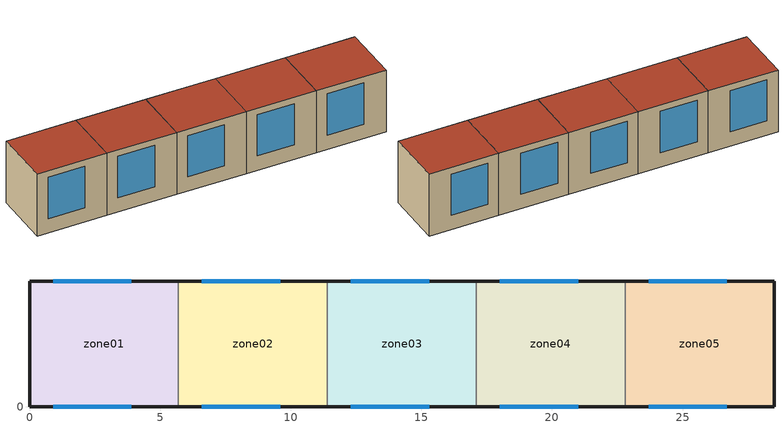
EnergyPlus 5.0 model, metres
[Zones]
zone01
 floor ground (GROUND_FLOOR): 5.7,4.8 5.7,0 0,0 0,4.8 z0
 wall outside (EXT_WALL): 5.7,4.8 0,4.8 0,0 5.7,0 z0:5.4
 wall to zone02 (ADJ_WALL): 5.7,0 5.7,4.8 z0:5.4
 window (EXT_WINDOW1): 0.9,0 3.9,0 / 3.9,4.8 0.9,4.8 z1.25:4.85
 roof outside (EXT_ROOF): 0,4.8 0,0 5.7,0 5.7,4.8 z5.4
zone02
 floor ground (GROUND_FLOOR): 11.4,4.8 11.4,0 5.7,0 5.7,4.8 z0
 wall outside (EXT_WALL): 11.4,4.8 5.7,4.8 / 5.7,0 11.4,0 z0:5.4
 wall to zone03 (ADJ_WALL): 11.4,0 11.4,4.8 z0:5.4
 wall to zone01 (ADJ_WALL): 5.7,4.8 5.7,0 z0:5.4
 window (EXT_WINDOW1): 6.6,0 9.6,0 / 9.6,4.8 6.6,4.8 z1.25:4.85
 roof outside (EXT_ROOF): 5.7,4.8 5.7,0 11.4,0 11.4,4.8 z5.4
zone03
 floor ground (GROUND_FLOOR): 17.1,4.8 17.1,0 11.4,0 11.4,4.8 z0
 wall outside (EXT_WALL): 17.1,4.8 11.4,4.8 / 11.4,0 17.1,0 z0:5.4
 wall to zone04 (ADJ_WALL): 17.1,0 17.1,4.8 z0:5.4
 wall to zone02 (ADJ_WALL): 11.4,4.8 11.4,0 z0:5.4
 window (EXT_WINDOW1): 12.3,0 15.3,0 / 15.3,4.8 12.3,4.8 z1.25:4.85
 roof outside (EXT_ROOF): 11.4,4.8 11.4,0 17.1,0 17.1,4.8 z5.4
zone04
 floor ground (GROUND_FLOOR): 22.8,4.8 22.8,0 17.1,0 17.1,4.8 z0
 wall outside (EXT_WALL): 22.8,4.8 17.1,4.8 / 17.1,0 22.8,0 z0:5.4
 wall to zone05 (ADJ_WALL): 22.8,0 22.8,4.8 z0:5.4
 wall to zone03 (ADJ_WALL): 17.1,4.8 17.1,0 z0:5.4
 window (EXT_WINDOW1): 18,0 21,0 / 21,4.8 18,4.8 z1.25:4.85
 roof outside (EXT_ROOF): 17.1,4.8 17.1,0 22.8,0 22.8,4.8 z5.4
zone05
 floor ground (GROUND_FLOOR): 28.5,4.8 28.5,0 22.8,0 22.8,4.8 z0
 wall outside (EXT_WALL): 22.8,0 28.5,0 28.5,4.8 22.8,4.8 z0:5.4
 wall to zone04 (ADJ_WALL): 22.8,4.8 22.8,0 z0:5.4
 window (EXT_WINDOW1): 23.7,0 26.7,0 / 26.7,4.8 23.7,4.8 z1.25:4.85
 roof outside (EXT_ROOF): 22.8,4.8 22.8,0 28.5,0 28.5,4.8 z5.4
[Building]
TRNSYS18: North Axis {deg}=0; Terrain=City; Loads Convergence Tolerance Value=0; Temperature Convergence Tolerance Value {deltaC}=0; Solar Distribution=FullInteriorAndExterior; Maximum Number of Warmup Days=0
[Site:Location]
not used: Latitude {deg}=0; Longitude {deg}=0; Time Zone {hr}=0; Elevation {m}=0
[Construction]
GROUND_FLOOR; EXT_WALL; EXT_ROOF; ADJ_WALL; EXT_WINDOW1: 
[WindowProperty:ShadingControl]
ESHADE=0; ISHADE=INPUT 1*MAX_ISHADE : SHADECNTRL=ISHADE_INTERNAL
[SurfaceProperty:OtherSideCoefficients]
BOUNDARY=IDENTICAL; BOUNDARY=INPUT 1*TBOUNDARY; BOUNDARY=INPUT 1*TBOUNDARY_2; BOUNDARY=INPUT 1*TBOUNDARY_3; BOUNDARY=INPUT 1*TGROUND; BOUNDARY=20; BOUNDARY=15
[Zone] Multiplier=1
zone01; zone02; zone03; zone04; zone05
